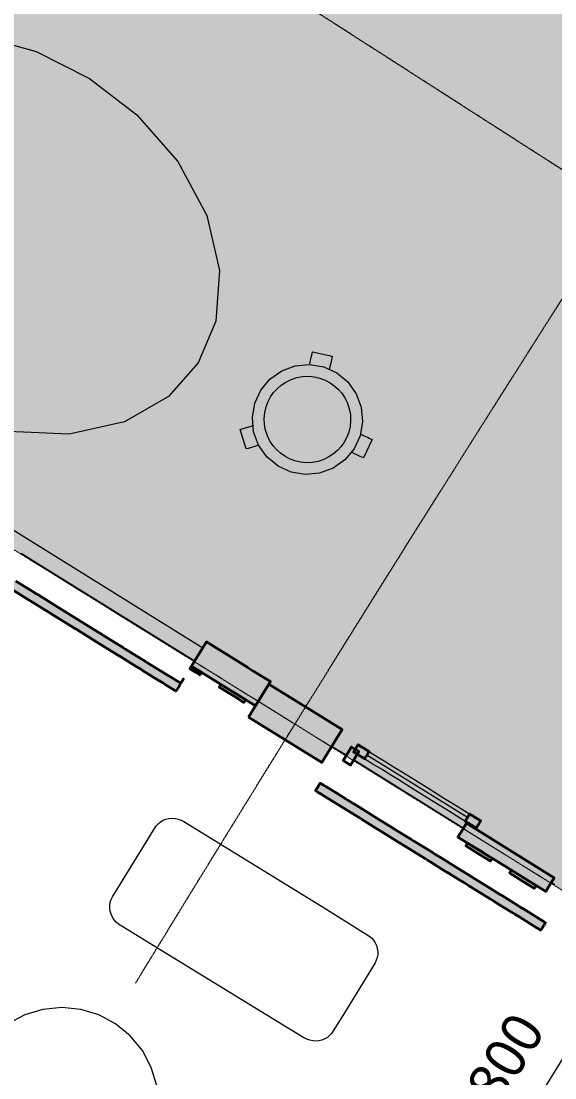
# Model space of a CAD drawing. Header units: millimetres. Extents: x -100577 to 287200, y -212120 to 238461.
# Drawn here: x 44630 to 47109, y 3505 to 8410 of the extents above; entities that cross this region are included whole.
import ezdxf

# ---------------------------------------------------------------- set-up
doc = ezdxf.new("R2010")
doc.units = ezdxf.units.MM
doc.linetypes.add('DASHDOT', pattern=[3.556, 2.54, -0.508, 0, -0.508])
for name, color, linetype, lineweight in [('01_切断（構造・壁）', 7, 'Continuous', 35), ('03_切断（ガラス）', 5, 'Continuous', 13), ('06_部屋の色', 8, 'Continuous', 0), ('10_見えがかり', 7, 'Continuous', 13), ('11_見えがかり（家具）', 8, 'Continuous', 9), ('40_通り芯', 1, 'DASHDOT', 9), ('41_通り芯の符号', 1, 'Continuous', 13), ('50_寸法', 3, 'Continuous', 9)]:
    doc.layers.add(name, color=color, linetype=linetype, lineweight=lineweight)
doc.styles.add('JP', font='NotoSansCJKjp-Regular.otf')

msp = doc.modelspace()

# ---------------------------------------------------------------- hatches: boundary and pattern name
at = {"layer": '01_切断（構造・壁）'}
for points in [[(36950.8, 10618.8), (36857.6, 10676.6), (36857.6, 10676.6), (36857.6, 10676.6), (36902.4, 10748.9), (36904.9, 10752.9), (36920.7, 10778.3), (36932.8, 10797.9), (36936.1, 10803.1), (36982.9, 10774.1), (37106, 10697.7), (37227.8, 10622.1), (37233.3, 10618.8), (37233.5, 10618.6), (37206.5, 10575.1), (37170.5, 10517.1), (37167.4, 10512), (37167, 10511.4), (37097.6, 10399.4), (37186.5, 10344.4), (37186.5, 10344.4), (37203.2, 10334), (37212, 10328.6), (37212, 10328.6), (37212, 10328.6), (37212, 10328.6), (37294.8, 10277.3), (37305.2, 10270.9), (37314, 10265.4), (37314, 10265.4), (37399.3, 10212.6), (37467, 10170.7), (37492.6, 10154.9), (37492.6, 10154.9), (37501.4, 10149.4), (37518.1, 10139.1), (37518.1, 10139.1), (37543.6, 10123.3), (37594.6, 10091.7), (37594.6, 10091.7), (37611.3, 10081.4), (37620.1, 10075.9), (37620.1, 10075.9), (37671.1, 10044.3), (37713.3, 10018.2), (37722.1, 10012.8), (37722.1, 10012.8), (37722.1, 10012.7), (37722.1, 10012.7), (37815.4, 9955), (37824.2, 9949.6), (37824.2, 9949.6), (37917.4, 9891.9), (37926.2, 9886.4), (38002.7, 9839), (38002.7, 9839), (38011.5, 9833.6), (38026.1, 9824.6), (38053.7, 9807.4), (38104.7, 9775.9), (38104.7, 9775.9), (38121.4, 9765.5), (38121.4, 9765.5), (38121.4, 9765.5), (38130.2, 9760.1), (38130.2, 9760.1), (38210.1, 9710.6), (38223.5, 9702.4), (38232.3, 9696.9), (38232.3, 9696.9), (38232.3, 9696.9), (38232.3, 9696.9), (38308.8, 9649.5), (38308.8, 9649.5), (38317.6, 9644.1), (38334.3, 9633.7), (38334.3, 9633.7), (38334.3, 9633.7), (38334.3, 9633.7), (38410.8, 9586.4), (38410.8, 9586.4), (38427.5, 9576), (38436.3, 9570.6), (38436.3, 9570.6), (38440.8, 9567.8), (38454.8, 9559.2), (38470.9, 9585.3), (38483.1, 9604.9), (38483.1, 9604.9), (38483.1, 9604.9), (38516.3, 9584.3), (38521.3, 9581.2), (38572.3, 9549.6), (38572.3, 9549.6), (38589, 9539.2), (38597.8, 9533.8), (38597.8, 9533.8), (38597.8, 9533.7), (38674.3, 9486.4), (38674.3, 9486.4), (38683.1, 9480.9), (38699.8, 9470.6), (38699.8, 9470.6), (38750.8, 9439), (38750.8, 9439), (38776.3, 9423.2), (38776.3, 9423.2), (38793, 9412.8), (38801.8, 9407.4), (38801.8, 9407.4), (38801.9, 9407.4), (38801.9, 9407.4), (38878.4, 9360), (38878.4, 9360), (38887.2, 9354.5), (38903.9, 9344.2), (38903.9, 9344.2), (38903.9, 9344.2), (38903.9, 9344.2), (38980.4, 9296.8), (38980.4, 9296.8), (38997.1, 9286.4), (39005.9, 9281), (39005.9, 9281), (39005.9, 9281), (39005.9, 9281), (39082.4, 9233.6), (39082.4, 9233.6), (39099.1, 9223.2), (39107.9, 9217.8), (39107.9, 9217.8), (39133.4, 9202), (39133.4, 9202), (39133.4, 9202), (39194.4, 9164.2), (39201.1, 9160), (39209.9, 9154.6), (39209.9, 9154.6), (39260.9, 9123), (39286.4, 9107.2), (39286.4, 9107.2), (39303.1, 9096.8), (39311.9, 9091.4), (39311.9, 9091.4), (39311.9, 9091.4), (39311.9, 9091.4), (39388.4, 9044), (39388.4, 9044), (39405.1, 9033.7), (39413.9, 9028.2), (39413.9, 9028.2), (39413.9, 9028.2), (39413.9, 9028.2), (39490.4, 8980.8), (39490.4, 8980.8), (39507.1, 8970.5), (39515.9, 8965), (39515.9, 8965), (39541.4, 8949.2), (39541.4, 8949.2), (39592.4, 8917.6), (39592.4, 8917.6), (39601.2, 8912.2), (39617.9, 8901.8), (39617.9, 8901.8), (39643.4, 8886), (39643.5, 8886), (39694.4, 8854.4), (39694.4, 8854.4), (39711.2, 8844.1), (39720, 8838.6), (39720, 8838.6), (39720, 8838.6), (39720, 8838.6), (39772.4, 8806.1), (39823.4, 8774.5), (39823.4, 8774.5), (39856.6, 8754), (39856.6, 8754), (39874.4, 8742.9), (39845.9, 8697), (39951.9, 8631.4), (39960.7, 8626), (39960.7, 8626), (39960.7, 8626), (39960.7, 8626), (40053.9, 8568.2), (40062.7, 8562.8), (40062.7, 8562.8), (40062.7, 8562.8), (40062.7, 8562.8), (40156, 8505.1), (40190.3, 8483.8), (40241.3, 8452.2), (40241.3, 8452.2), (40258, 8441.9), (40266.8, 8436.5), (40266.8, 8436.5), (40343.3, 8389.1), (40343.3, 8389.1), (40360, 8378.7), (40368.8, 8373.3), (40368.8, 8373.3), (40445.4, 8325.9), (40445.4, 8325.9), (40462.1, 8315.6), (40470.9, 8310.1), (40470.9, 8310.1), (40470.9, 8310.1), (40470.9, 8310.1), (40552.1, 8259.8), (40564.1, 8252.4), (40572.9, 8247), (40572.9, 8246.9), (40666.1, 8189.2), (40674.9, 8183.8), (40674.9, 8183.8), (40674.9, 8183.8), (40674.9, 8183.8), (40768.1, 8126.1), (40777, 8120.6), (40777, 8120.6), (40870.2, 8062.9), (40879, 8057.5), (40879, 8057.5), (40879, 8057.5), (40879, 8057.5), (40955.5, 8010.1), (40955.5, 8010.1), (40961.3, 8006.5), (40972.2, 7999.7), (40981.1, 7994.2), (40981.1, 7994.2), (41074.2, 7936.6), (41108.5, 7915.3), (41203.5, 7856.5), (41208.5, 7864.6), (41208.5, 7864.6), (41216.5, 7877.5), (41231.3, 7901.5), (41264.6, 7880.9), (41282.3, 7869.9), (41282.3, 7869.9), (41282.3, 7869.9), (41282.3, 7869.9), (41320.6, 7846.2), (41320.6, 7846.2), (41337.3, 7835.9), (41346.1, 7830.4), (41346.1, 7830.4), (41422.6, 7783), (41422.6, 7783), (41431.4, 7777.6), (41448.1, 7767.2), (41448.1, 7767.2), (41448.1, 7767.2), (41448.1, 7767.2), (41541.3, 7709.5), (41550.1, 7704), (41550.1, 7704), (41626.6, 7656.6), (41626.6, 7656.6), (41643.3, 7646.3), (41652.1, 7640.8), (41652.1, 7640.8), (41652.1, 7640.8), (41652.1, 7640.8), (41728.6, 7593.4), (41728.6, 7593.4), (41745.3, 7583.1), (41754.1, 7577.6), (41754.1, 7577.6), (41830.7, 7530.2), (41830.7, 7530.2), (41847.4, 7519.9), (41856.2, 7514.4), (41856.2, 7514.4), (41932.7, 7467), (41932.7, 7467), (41949.4, 7456.7), (41958.2, 7451.2), (41958.2, 7451.2), (41983.7, 7435.4), (41983.7, 7435.4), (42034.7, 7403.8), (42034.7, 7403.8), (42043.5, 7398.4), (42060.2, 7388), (42060.2, 7388), (42153.4, 7330.3), (42162.2, 7324.8), (42162.2, 7324.8), (42238.7, 7277.4), (42238.7, 7277.4), (42255.4, 7267.1), (42264.2, 7261.7), (42264.2, 7261.7), (42289.7, 7245.9), (42289.8, 7245.8), (42346, 7211), (42357.4, 7203.9), (42366.2, 7198.5), (42366.2, 7198.5), (42442.7, 7151.1), (42442.7, 7151.1), (42459.4, 7140.7), (42468.2, 7135.3), (42468.2, 7135.3), (42520.7, 7102.8), (42571.7, 7071.2), (42571.7, 7071.2), (42604.9, 7050.6), (42604.9, 7050.6), (42622.7, 7039.6), (42622.7, 7039.6), (42622.7, 7039.6), (42614.7, 7026.7), (42599.8, 7002.7), (42599.8, 7002.7), (42594.7, 6994.4), (42627.9, 6973.8), (42645.7, 6962.8), (42645.7, 6962.8), (42645.7, 6962.8), (42645.7, 6962.8), (42683.9, 6939.1), (42683.9, 6939.1), (42700.6, 6928.8), (42709.4, 6923.3), (42709.4, 6923.3), (42786, 6876), (42786, 6876), (42802.7, 6865.6), (42811.5, 6860.2), (42811.5, 6860.2), (42837, 6844.4), (42888, 6812.8), (42888, 6812.8), (42904.7, 6802.5), (42904.7, 6802.5), (42904.7, 6802.5), (42913.5, 6797), (42913.5, 6797), (42913.5, 6797), (42913.5, 6797), (43006.7, 6739.3), (43015.5, 6733.9), (43015.5, 6733.9), (43015.5, 6733.8), (43015.5, 6733.8), (43108.8, 6676.1), (43117.6, 6670.7), (43117.6, 6670.7), (43117.6, 6670.7), (43117.6, 6670.7), (43194.1, 6623.3), (43194.1, 6623.3), (43210.8, 6613), (43219.6, 6607.5), (43219.6, 6607.5), (43296.1, 6560.1), (43296.1, 6560.1), (43312.8, 6549.8), (43321.6, 6544.3), (43321.6, 6544.3), (43321.6, 6544.3), (43321.6, 6544.3), (43398.1, 6497), (43398.1, 6497), (43412.9, 6487.9), (43414.8, 6486.6), (43423.7, 6481.1), (43423.7, 6481.1), (43500.2, 6433.8), (43500.2, 6433.8), (43509.2, 6428.2), (43516.9, 6423.5), (43525.7, 6418), (43525.7, 6418), (43602.2, 6370.6), (43602.2, 6370.6), (43602.7, 6370.3), (43618.9, 6360.3), (43627.7, 6354.8), (43627.7, 6354.8), (43627.7, 6354.8), (43627.7, 6354.8), (43716.3, 6300), (43720.9, 6297.1), (43728, 6292.7), (43755.2, 6275.9), (43806.3, 6244.3), (43806.3, 6244.3), (43823, 6233.9), (43823, 6233.9), (43823, 6233.9), (43831.8, 6228.5), (43831.8, 6228.5), (43952.2, 6153.9), (43979.6, 6198.1), (43979.6, 6198.1), (43979.6, 6198.1), (44012.8, 6177.6), (44030.6, 6166.5), (44030.6, 6166.5), (44030.6, 6166.5), (44030.6, 6166.5), (44068.9, 6142.8), (44068.9, 6142.8), (44081.5, 6135), (44085.6, 6132.5), (44094.4, 6127.1), (44094.4, 6127.1), (44094.4, 6127), (44094.4, 6127), (44170.9, 6079.7), (44170.9, 6079.7), (44187.6, 6069.3), (44196.4, 6063.9), (44196.4, 6063.9), (44221.8, 6048.1), (44272.9, 6016.5), (44272.9, 6016.5), (44289.6, 6006.1), (44298.4, 6000.7), (44298.4, 6000.7), (44391.6, 5942.9), (44400.4, 5937.5), (44400.4, 5937.5), (44482.3, 5886.8), (44493.6, 5879.7), (44502.4, 5874.3), (44502.4, 5874.3), (44527.9, 5858.5), (44578.9, 5826.9), (44578.9, 5826.9), (44595.6, 5816.5), (44604.4, 5811.1), (44604.4, 5811.1), (44604.5, 5811.1), (44604.5, 5811.1), (44680.9, 5763.7), (44680.9, 5763.7), (44697.6, 5753.3), (44706.4, 5747.9), (44706.4, 5747.9), (44706.5, 5747.9), (44706.5, 5747.9), (44799.7, 5690.1), (44808.5, 5684.7), (44808.5, 5684.7), (44901.7, 5626.9), (44910.5, 5621.5), (44910.5, 5621.5), (44987, 5574.1), (44987, 5574.1), (45003.7, 5563.7), (45012.5, 5558.3), (45012.5, 5558.3), (45105.7, 5500.6), (45114.5, 5495.1), (45114.5, 5495.1), (45114.5, 5495.1), (45114.5, 5495.1), (45207.7, 5437.4), (45216.5, 5431.9), (45216.5, 5431.9), (45216.5, 5431.9), (45216.5, 5431.9), (45268.9, 5399.4), (45319.9, 5367.8), (45319.9, 5367.8), (45319.9, 5367.8), (45370.9, 5336.2), (45383.8, 5356.9), (45370.9, 5336.2), (45370.9, 5336.2), (45363.1, 5323.6), (45348.5, 5300), (45347.1, 5300.8), (45296, 5332.4), (45296, 5332.4), (45287.2, 5337.9), (45270.5, 5348.2), (45270.5, 5348.2), (45270.5, 5348.2), (45270.5, 5348.2), (45194, 5395.6), (45194, 5395.6), (45185.2, 5401.1), (45168.5, 5411.4), (45168.5, 5411.4), (45092, 5458.8), (45092, 5458.8), (45083.2, 5464.3), (45066.5, 5474.6), (45066.5, 5474.6), (44981.2, 5527.5), (44964.5, 5537.8), (44964.5, 5537.8), (44964.5, 5537.8), (44964.5, 5537.8), (44888, 5585.2), (44888, 5585.2), (44879.2, 5590.7), (44862.5, 5601), (44862.5, 5601), (44777.2, 5653.9), (44760.5, 5664.2), (44760.5, 5664.2), (44675.2, 5717.1), (44658.5, 5727.4), (44658.5, 5727.4), (44573.2, 5780.3), (44505.5, 5822.2), (44471.2, 5843.4), (44454.5, 5853.8), (44454.5, 5853.8), (44454.5, 5853.8), (44454.5, 5853.8), (44377.9, 5901.2), (44377.9, 5901.2), (44369.1, 5906.6), (44352.4, 5917), (44352.4, 5917), (44267.1, 5969.8), (44199.5, 6011.8), (44165.1, 6033), (44148.4, 6043.4), (44148.4, 6043.4), (44148.4, 6043.4), (44148.4, 6043.4), (44063.1, 6096.2), (44061.3, 6097.3), (44059.2, 6098.7), (43991.1, 6140.8), (43963.6, 6096.3), (43945.8, 6107.3), (43912.6, 6127.9), (43912.6, 6127.9), (43912.6, 6127.9), (43912.6, 6127.9), (43911.2, 6128.8), (43911.2, 6128.8), (43902.3, 6134.2), (43885.6, 6144.5), (43885.6, 6144.5), (43860.1, 6160.3), (43809.1, 6191.9), (43809.1, 6191.9), (43800.3, 6197.4), (43783.6, 6207.7), (43783.6, 6207.7), (43700.2, 6259.4), (43698.3, 6260.5), (43682.6, 6270.2), (43681.6, 6270.9), (43681.6, 6270.9), (43681.6, 6270.9), (43681.6, 6270.9), (43596.3, 6323.7), (43579.5, 6334.1), (43579.5, 6334.1), (43503, 6381.4), (43503, 6381.4), (43500.2, 6383.2), (43494.2, 6386.9), (43477.5, 6397.2), (43477.5, 6397.2), (43477.5, 6397.2), (43477.5, 6397.2), (43392.2, 6450), (43375.5, 6460.4), (43375.5, 6460.4), (43375.5, 6460.4), (43375.5, 6460.4), (43290.2, 6513.2), (43273.5, 6523.5), (43273.5, 6523.5), (43273.5, 6523.5), (43273.5, 6523.5), (43196.9, 6570.9), (43196.9, 6570.9), (43188.1, 6576.4), (43171.4, 6586.7), (43171.4, 6586.7), (43171.4, 6586.7), (43171.4, 6586.7), (43086.1, 6639.5), (43069.4, 6649.9), (43069.4, 6649.9), (42984.1, 6702.7), (42941.9, 6728.8), (42890.9, 6760.4), (42890.9, 6760.4), (42882.1, 6765.9), (42865.4, 6776.2), (42865.4, 6776.2), (42865.3, 6776.2), (42865.3, 6776.2), (42788.8, 6823.6), (42788.8, 6823.6), (42780, 6829), (42763.3, 6839.4), (42763.3, 6839.4), (42763.3, 6839.4), (42763.3, 6839.4), (42686.8, 6886.8), (42686.8, 6886.8), (42678, 6892.2), (42674, 6894.7), (42623, 6926.2), (42623, 6926.2), (42605.3, 6937.2), (42572, 6957.8), (42572, 6957.8), (42572, 6957.8), (42585.4, 6979.4), (42594.7, 6994.4), (42594.7, 6994.4), (42599.8, 7002.7), (42538.6, 7040.6), (42521.9, 7051), (42521.9, 7051), (42521.9, 7051), (42521.9, 7051), (42445.4, 7098.4), (42445.4, 7098.4), (42436.6, 7103.8), (42419.9, 7114.2), (42419.9, 7114.2), (42419.9, 7114.2), (42343.4, 7161.6), (42343.4, 7161.6), (42334.6, 7167), (42317.9, 7177.4), (42317.9, 7177.4), (42292.4, 7193.2), (42292.3, 7193.2), (42232.6, 7230.2), (42215.8, 7240.6), (42215.8, 7240.6), (42130.5, 7293.4), (42113.8, 7303.8), (42037.3, 7351.2), (42037.3, 7351.2), (42020.6, 7361.5), (42011.8, 7367), (42011.8, 7367), (41960.8, 7398.6), (41935.3, 7414.4), (41935.3, 7414.4), (41926.5, 7419.8), (41909.8, 7430.2), (41909.8, 7430.2), (41909.8, 7430.2), (41909.8, 7430.2), (41833.3, 7477.6), (41833.3, 7477.6), (41824.5, 7483), (41807.8, 7493.4), (41807.8, 7493.4), (41731.3, 7540.7), (41731.3, 7540.7), (41722.5, 7546.2), (41705.8, 7556.5), (41705.8, 7556.5), (41654.8, 7588.1), (41629.3, 7603.9), (41629.3, 7603.9), (41620.5, 7609.4), (41603.8, 7619.7), (41603.8, 7619.7), (41603.8, 7619.8), (41603.8, 7619.8), (41527.3, 7667.1), (41527.3, 7667.1), (41518.5, 7672.6), (41501.8, 7682.9), (41501.8, 7682.9), (41501.8, 7682.9), (41501.8, 7682.9), (41425.3, 7730.3), (41425.3, 7730.3), (41420.5, 7733.3), (41408.6, 7740.7), (41399.8, 7746.1), (41399.8, 7746.1), (41399.8, 7746.1), (41399.8, 7746.1), (41314.5, 7799), (41310.5, 7801.4), (41242.5, 7843.6), (41237.5, 7835.5), (41237.5, 7835.5), (41229.5, 7822.5), (41214.5, 7798.3), (41196.7, 7809.3), (41187.3, 7815.1), (41163.4, 7829.9), (41163.4, 7829.9), (41162, 7830.8), (41162, 7830.8), (41153.2, 7836.2), (41136.5, 7846.6), (41136.5, 7846.6), (41051.2, 7899.4), (41034.5, 7909.7), (41034.5, 7909.7), (40958, 7957.1), (40958, 7957.1), (40949.2, 7962.6), (40932.5, 7972.9), (40932.5, 7972.9), (40932.5, 7972.9), (40932.5, 7972.9), (40856, 8020.3), (40856, 8020.3), (40847.2, 8025.7), (40830.4, 8036.1), (40830.4, 8036.1), (40753.9, 8083.4), (40753.9, 8083.4), (40745.1, 8088.9), (40728.4, 8099.2), (40728.4, 8099.2), (40651.9, 8146.6), (40651.9, 8146.6), (40643.1, 8152.1), (40626.4, 8162.4), (40626.4, 8162.4), (40549.9, 8209.8), (40549.9, 8209.8), (40541.1, 8215.2), (40524.4, 8225.6), (40524.4, 8225.6), (40498.9, 8241.4), (40447.8, 8272.9), (40447.8, 8272.9), (40439, 8278.4), (40439, 8278.4), (40439, 8278.4), (40422.3, 8288.7), (40422.3, 8288.7), (40422.3, 8288.7), (40422.3, 8288.7), (40337, 8341.6), (40320.3, 8351.9), (40320.3, 8351.9), (40235, 8404.7), (40218.3, 8415.1), (40218.3, 8415.1), (40133, 8467.9), (40116.2, 8478.2), (40116.3, 8478.2), (40030.9, 8531.1), (40014.2, 8541.4), (40014.2, 8541.4), (39937.7, 8588.8), (39937.7, 8588.8), (39928.9, 8594.2), (39912.2, 8604.6), (39912.2, 8604.6), (39873.9, 8628.3), (39873.9, 8628.3), (39856.2, 8639.3), (39822.9, 8659.8), (39830.9, 8672.8), (39845.9, 8697), (39845.9, 8697), (39851.2, 8705.5), (39798.7, 8737.9), (39798.7, 8737.9), (39782, 8748.3), (39773.2, 8753.7), (39773.2, 8753.7), (39773.2, 8753.7), (39773.2, 8753.7), (39696.7, 8801.1), (39696.7, 8801.1), (39687.9, 8806.6), (39671.2, 8816.9), (39671.2, 8816.9), (39645.8, 8832.7), (39594.7, 8864.3), (39594.7, 8864.3), (39578, 8874.7), (39569.2, 8880.1), (39569.2, 8880.1), (39518.2, 8911.7), (39518.2, 8911.7), (39492.7, 8927.5), (39492.7, 8927.5), (39483.9, 8933), (39467.2, 8943.3), (39467.2, 8943.3), (39467.2, 8943.3), (39467.2, 8943.3), (39390.7, 8990.7), (39390.7, 8990.7), (39381.9, 8996.2), (39365.2, 9006.5), (39365.2, 9006.5), (39365.2, 9006.5), (39365.2, 9006.5), (39288.7, 9053.9), (39288.7, 9053.9), (39279.9, 9059.4), (39263.2, 9069.7), (39263.2, 9069.7), (39263.2, 9069.7), (39263.2, 9069.7), (39186.7, 9117.1), (39186.7, 9117.1), (39177.9, 9122.6), (39161.2, 9132.9), (39161.2, 9132.9), (39135.7, 9148.7), (39135.7, 9148.7), (39135.6, 9148.7), (39077.8, 9184.5), (39075.9, 9185.8), (39059.2, 9196.1), (39059.2, 9196.1), (39008.2, 9227.7), (39008.2, 9227.7), (38982.7, 9243.5), (38982.7, 9243.5), (38973.9, 9249), (38957.1, 9259.3), (38957.1, 9259.3), (38931.7, 9275.1), (38880.6, 9306.7), (38880.6, 9306.7), (38863.9, 9317), (38863.7, 9317.2), (38804.1, 9354.1), (38804.1, 9354.1), (38778.6, 9369.9), (38778.6, 9369.9), (38769.8, 9375.3), (38753.1, 9385.7), (38753.1, 9385.7), (38727.6, 9401.5), (38727.6, 9401.5), (38676.6, 9433.1), (38676.6, 9433.1), (38659.9, 9443.4), (38651.1, 9448.9), (38651.1, 9448.9), (38600.1, 9480.5), (38574.6, 9496.3), (38574.6, 9496.3), (38565.8, 9501.7), (38563, 9503.5), (38561.9, 9504.2), (38493.8, 9546.3), (38465.4, 9500.3), (38465.4, 9500.3), (38465.4, 9500.3), (38447.6, 9511.3), (38414.4, 9531.9), (38414.4, 9531.9), (38387.4, 9548.6), (38387.4, 9548.6), (38294.2, 9606.3), (38285.4, 9611.7), (38285.4, 9611.7), (38200.1, 9664.6), (38183.4, 9674.9), (38183.4, 9674.9), (38106.8, 9722.3), (38106.8, 9722.3), (38098, 9727.7), (38081.3, 9738.1), (38081.3, 9738.1), (38055.8, 9753.9), (38004.8, 9785.4), (38004.8, 9785.4), (37988.1, 9795.8), (37979.3, 9801.2), (37979.3, 9801.2), (37979.3, 9801.2), (37979.3, 9801.2), (37902.8, 9848.6), (37902.8, 9848.6), (37894, 9854.1), (37877.3, 9864.4), (37877.3, 9864.4), (37877.3, 9864.4), (37877.3, 9864.4), (37800.8, 9911.8), (37800.8, 9911.8), (37792, 9917.2), (37775.3, 9927.6), (37775.3, 9927.6), (37698.7, 9975), (37698.7, 9975), (37689.9, 9980.4), (37673.2, 9990.7), (37673.2, 9990.7), (37673.2, 9990.8), (37673.2, 9990.8), (37596.7, 10038.1), (37596.7, 10038.1), (37587.9, 10043.6), (37571.2, 10053.9), (37571.2, 10053.9), (37545.7, 10069.7), (37494.7, 10101.3), (37494.7, 10101.3), (37478, 10111.6), (37478, 10111.6), (37478, 10111.6), (37469.2, 10117.1), (37469.2, 10117.1), (37375.9, 10174.8), (37367.1, 10180.3), (37367.1, 10180.3), (37281.8, 10233.1), (37265.1, 10243.4), (37265.1, 10243.4), (37179.8, 10296.2), (37175.8, 10298.7), (37124.8, 10330.3), (37124.8, 10330.3), (37107, 10341.3), (37076, 10360.5), (37073.8, 10361.9), (37082, 10375), (37088.4, 10385.4), (37097.2, 10399.6), (37097.2, 10399.6), (37154.6, 10492.4), (37027.6, 10571.2)], [(45420.6, 5416.3), (45420.6, 5416.3), (45447.5, 5459.7), (45490.2, 5528.5), (45490.2, 5528.5), (45490.2, 5528.5), (45645.4, 5432.2), (45682.7, 5409.1), (45706.4, 5394.4), (45787.6, 5344), (45763.1, 5304.4), (45718, 5231.8), (45613, 5296.9), (45420.6, 5416.3)], [(45441.6, 5385.6), (45412.7, 5403.6), (45417.6, 5411.4), (45420.6, 5416.3), (45449.5, 5398.4), (45467.4, 5387.3), (45462.5, 5379.4), (45459.4, 5374.6)], [(45623.7, 5272.7), (45550.1, 5318.3), (45555, 5326.3), (45558, 5331.1), (45631.6, 5285.4), (45672.7, 5259.9), (45667.6, 5251.7), (45664.8, 5247.2)], [(45685.9, 5179.3), (45732.6, 5254.5), (45780.8, 5332.2), (46120.7, 5121.2), (46093.2, 5076.9), (46025.8, 4968.3)], [(46178.2, 5014.7), (46176.6, 5015.7), (46173.9, 5017.4), (46174.6, 5018.4), (46175.7, 5020.2), (46176.3, 5021.2), (46177.5, 5023), (46178.1, 5024.1), (46179.2, 5025.9), (46179.9, 5026.9), (46181, 5028.7), (46181.6, 5029.7), (46182.7, 5031.5), (46183.4, 5032.6), (46184.5, 5034.4), (46185.1, 5035.4), (46186.2, 5037.2), (46186.9, 5038.2), (46188, 5040), (46188.6, 5041.1), (46189.8, 5042.9), (46190.4, 5043.9), (46191.5, 5045.7), (46192.2, 5046.7), (46193.3, 5048.5), (46193.9, 5049.6), (46195, 5051.4), (46196.6, 5050.4), (46199.3, 5048.7), (46200.8, 5047.7), (46203.5, 5046.1), (46205.1, 5045.1), (46207.8, 5043.4), (46209.3, 5042.5), (46212, 5040.8), (46213.6, 5039.8), (46216.3, 5038.2), (46217.8, 5037.2), (46220.5, 5035.5), (46222.1, 5034.6), (46224.8, 5032.9), (46226.3, 5031.9), (46229, 5030.3), (46230.6, 5029.3), (46233.3, 5027.6), (46234.8, 5026.7), (46237.5, 5025), (46239.1, 5024), (46241.8, 5022.4), (46243.3, 5021.4), (46246, 5019.7), (46245.4, 5018.7), (46244.3, 5016.9), (46243.6, 5015.8), (46242.5, 5014.1), (46241.8, 5013), (46240.7, 5011.2), (46240.1, 5010.2), (46239, 5008.4), (46238.3, 5007.3), (46237.2, 5005.6), (46236.6, 5004.5), (46235.5, 5002.7), (46234.8, 5001.7), (46233.7, 4999.9), (46233.1, 4998.8), (46231.9, 4997.1), (46231.3, 4996), (46230.2, 4994.2), (46229.5, 4993.2), (46228.4, 4991.4), (46227.8, 4990.4), (46226.7, 4988.6), (46226, 4987.5), (46224.9, 4985.7), (46223.4, 4986.7), (46220.7, 4988.4), (46219.1, 4989.3), (46216.4, 4991), (46214.9, 4992), (46212.2, 4993.6), (46210.6, 4994.6), (46207.9, 4996.3), (46206.4, 4997.2), (46203.7, 4998.9), (46202.1, 4999.9), (46199.4, 5001.6), (46197.9, 5002.5), (46195.2, 5004.2), (46193.6, 5005.2), (46190.9, 5006.8), (46189.4, 5007.8), (46186.7, 5009.5), (46185.1, 5010.4), (46182.4, 5012.1), (46180.9, 5013.1)], [(46095.5, 4826.1), (46135, 4801.7), (46137.6, 4800.1), (46146.9, 4794.3), (46146.9, 4794.3), (46172.4, 4778.5), (46172.7, 4778.3), (46239.6, 4736.9), (46299.5, 4699.8), (46341.6, 4673.7), (46376.4, 4652.1), (46376.8, 4651.9), (46427.4, 4620.5), (46427.4, 4620.5), (46443.6, 4610.5), (46452.9, 4604.7), (46452.9, 4604.7), (46503.5, 4573.4), (46543.3, 4548.7), (46545.6, 4547.3), (46554.9, 4541.6), (46554.9, 4541.6), (46580.4, 4525.8), (46580.8, 4525.5), (46647.7, 4484.1), (46707.6, 4447), (46749.7, 4420.9), (46784.3, 4399.5), (46851.7, 4357.7), (46861, 4352), (46861, 4352), (46937.5, 4304.6), (46937.5, 4304.6), (46953.7, 4294.6), (46963, 4288.8), (46963, 4288.8), (46988.1, 4273.2), (47039.5, 4241.4), (47039.5, 4241.4), (47055.7, 4231.4), (47065, 4225.6), (47060.7, 4218.7), (47056.9, 4212.6), (47042.9, 4189.9), (47026.6, 4199.9), (46991.8, 4221.5), (46940.8, 4253), (46940.8, 4253), (46924.6, 4263.1), (46915.3, 4268.8), (46915.3, 4268.8), (46864.3, 4300.4), (46822.6, 4326.2), (46813.3, 4332), (46813.3, 4332), (46813.3, 4332), (46813.3, 4332), (46736.8, 4379.4), (46736.8, 4379.4), (46720.6, 4389.4), (46711.3, 4395.2), (46711.3, 4395.2), (46685.8, 4411), (46660.3, 4426.7), (46660.3, 4426.7), (46634.8, 4442.5), (46634.8, 4442.5), (46618.5, 4452.6), (46609.2, 4458.3), (46609.2, 4458.3), (46583.7, 4474.1), (46532.7, 4505.7), (46532.7, 4505.7), (46516.5, 4515.7), (46516.5, 4515.7), (46516.5, 4515.7), (46507.2, 4521.5), (46507.2, 4521.5), (46414.5, 4578.9), (46379.7, 4600.5), (46354.2, 4616.2), (46312.4, 4642.1), (46277.6, 4663.6), (46210.4, 4705.2), (46201, 4711), (46201, 4711), (46108.4, 4768.4), (46073.6, 4790), (46022.6, 4821.5), (46022.6, 4821.5), (46006.4, 4831.6), (45997.1, 4837.3), (46011.2, 4860.2), (46019.3, 4873.3), (46035.6, 4863.3), (46044.9, 4857.5), (46044.9, 4857.5)], [(46696.5, 4693.1), (46694.9, 4694), (46692.2, 4695.7), (46692.9, 4696.7), (46694, 4698.5), (46694.6, 4699.6), (46695.7, 4701.4), (46696.4, 4702.4), (46697.5, 4704.2), (46698.1, 4705.2), (46699.3, 4707), (46699.9, 4708.1), (46701, 4709.9), (46701.7, 4710.9), (46702.8, 4712.7), (46703.4, 4713.7), (46704.5, 4715.5), (46705.2, 4716.6), (46706.3, 4718.4), (46706.9, 4719.4), (46708, 4721.2), (46708.7, 4722.2), (46709.8, 4724), (46710.5, 4725.1), (46711.6, 4726.8), (46712.2, 4727.9), (46713.3, 4729.7), (46714.9, 4728.7), (46717.6, 4727), (46719.1, 4726.1), (46721.8, 4724.4), (46723.4, 4723.4), (46726.1, 4721.8), (46727.6, 4720.8), (46730.3, 4719.1), (46731.9, 4718.2), (46734.6, 4716.5), (46736.1, 4715.5), (46738.8, 4713.9), (46740.4, 4712.9), (46743.1, 4711.2), (46744.6, 4710.3), (46747.3, 4708.6), (46748.9, 4707.6), (46751.6, 4706), (46753.1, 4705), (46755.8, 4703.3), (46757.4, 4702.3), (46760.1, 4700.7), (46761.6, 4699.7), (46764.3, 4698), (46763.7, 4697), (46762.5, 4695.2), (46761.9, 4694.2), (46760.8, 4692.4), (46760.1, 4691.3), (46759, 4689.5), (46758.4, 4688.5), (46757.3, 4686.7), (46756.6, 4685.7), (46755.5, 4683.9), (46754.9, 4682.8), (46753.8, 4681), (46753.1, 4680), (46752, 4678.2), (46751.3, 4677.2), (46750.2, 4675.4), (46749.6, 4674.3), (46748.5, 4672.6), (46747.8, 4671.5), (46746.7, 4669.7), (46746.1, 4668.7), (46745, 4666.9), (46744.3, 4665.8), (46743.2, 4664.1), (46741.6, 4665), (46739, 4666.7), (46737.4, 4667.7), (46734.7, 4669.3), (46733.1, 4670.3), (46730.5, 4672), (46728.9, 4672.9), (46726.2, 4674.6), (46724.6, 4675.6), (46722, 4677.2), (46720.4, 4678.2), (46717.7, 4679.9), (46716.2, 4680.8), (46713.5, 4682.5), (46711.9, 4683.5), (46709.2, 4685.1), (46707.7, 4686.1), (46705, 4687.8), (46703.4, 4688.8), (46700.7, 4690.4), (46699.2, 4691.4)], [(47066.4, 4369.3), (46854.8, 4500.7), (46658.5, 4622.4), (46679.1, 4655.5), (46698.1, 4686.2), (46909.7, 4554.8), (47105.9, 4433.1), (47105.9, 4433.1), (47105.9, 4433.1), (47085.4, 4400), (47066.4, 4369.3), (47066.4, 4369.3)], [(46754.7, 4545.1), (46695.2, 4582), (46699.3, 4588.6), (46703.1, 4594.8), (46762.7, 4557.8), (46817.8, 4523.6), (46813.7, 4517), (46809.9, 4510.8)], [(46958.7, 4418.5), (46899.1, 4455.5), (46903.2, 4462.1), (46907.1, 4468.2), (46966.6, 4431.3), (47021.8, 4397), (47017.7, 4390.4), (47013.8, 4384.3)]]:
    msp.add_hatch(color=7, dxfattribs=at).paths.add_polyline_path(points)
at = {"layer": '06_部屋の色', "true_color": 0xe6efc2}
msp.add_hatch(color=8, dxfattribs=at).paths.add_polyline_path([(40279.9, 15646.1), (40533.1, 16027.7), (40787.2, 16408.8), (41042.1, 16789.2), (41297.9, 17169.1), (41554.5, 17548.4), (41812, 17927.1), (41940.6, 18115.2), (42070.4, 18305.2), (42329.6, 18682.8), (42589.6, 19059.7), (42850.5, 19436.1), (43112.2, 19811.9), (43374.8, 20187.1), (43638.2, 20561.7), (46534.4, 18520.2), (52138.6, 14569.8), (51971.9, 14332.9), (51916.5, 14253.8), (51888.7, 14214.3), (51861, 14174.8), (51805.5, 14095.7), (51639.6, 13858.4), (51639.5, 13858.3), (51473.9, 13620.6), (51418.8, 13541.4), (51391.2, 13501.7), (51363.7, 13462.1), (51308.6, 13382.7), (51143.7, 13144.7), (51143.6, 13144.6), (50979, 12906.2), (50924.3, 12826.7), (50896.9, 12786.9), (50869.5, 12747.1), (50814.8, 12667.5), (50651, 12428.7), (50651, 12428.7), (50527.7, 12248.5), (50487.4, 12189.5), (50433, 12109.7), (50405.8, 12069.9), (50378.6, 12029.9), (50324.3, 11950.1), (50161.5, 11710.6), (50161.5, 11710.5), (49999, 11470.6), (49945, 11390.6), (49918, 11350.6), (49891, 11310.6), (49836.9, 11230.5), (49675.3, 10990.2), (49675.2, 10990.2), (49513.9, 10749.6), (49460.2, 10669.3), (49433.4, 10629.2), (49406.6, 10589), (49352.9, 10508.7), (49192.3, 10267.7), (49032, 10026.3), (48978.7, 9945.8), (48952, 9905.6), (48952, 9905.5), (48952, 9905.5), (48952, 9905.5), (48925.4, 9865.3), (48872.1, 9784.7), (48712.6, 9543), (48553.4, 9300.9), (48500.4, 9220.1), (48473.9, 9179.8), (48447.5, 9139.4), (48394.5, 9058.6), (48236.1, 8816.1), (48078, 8573.3), (48025.4, 8492.3), (47999.1, 8451.9), (47972.9, 8411.3), (47920.3, 8330.3), (47763, 8087.2), (47605.9, 7843.6), (47553.7, 7762.4), (47527.6, 7721.8), (47501.5, 7681.2), (47449.3, 7599.9), (47413.4, 7543.9), (47410.7, 7539.7), (47293.1, 7356), (47137.1, 7111.8), (47085.3, 7030.4), (47059.3, 6989.7), (47033.5, 6948.9), (46981.6, 6867.4), (46826.5, 6622.8), (46671.7, 6377.9), (46620.2, 6296.2), (46594.4, 6255.4), (46568.7, 6214.5), (46517.2, 6132.8), (46363.3, 5887.6), (46363.2, 5887.5), (46209.5, 5641.9), (46158.4, 5560), (46132.8, 5519), (46107.3, 5478), (46056.2, 5396.1), (45903.2, 5150.1), (37066.8, 10634.4), (37065, 10635.3), (37065, 10635.3), (37066.8, 10634.4), (37333, 11062.1), (37419.1, 11199.7), (37601.4, 11490.8), (37702.2, 11651.2), (37873, 11922.5), (37976.3, 12085.9), (38151.3, 12362.2), (38248, 12514.5), (38453.1, 12836.3), (38519.3, 12940), (38653, 13148.5), (38655.7, 13152.7), (38791, 13363.8), (38857.6, 13467.1), (39064.4, 13787.9), (39162.5, 13939.3), (39340.5, 14213.8), (39445.9, 14375.8), (39621.1, 14644.3), (39724.7, 14802.8), (39913.2, 15089.9), (40002.4, 15225.7), (40277.1, 15641.9), (40279.8, 15646.1)])
at = {"layer": '06_部屋の色', "true_color": 0xe9dfcf}
for points in [[(40279.5, 15646.2), (50173.1, 9096.9), (49408.1, 7922.7), (49437.4, 7903.6), (48672.6, 6729.5), (48643.1, 6748.4), (38654.7, 13152.3)], [(37108.9, 10701.9), (38654.7, 13152.3), (48643.1, 6748.4), (47895.3, 5563.1), (47924.9, 5544.4), (47177.3, 4359.3), (37198.2, 10553), (37240.5, 10620.1)], [(47177.3, 4359.3), (45902.9, 5150.3), (47409.8, 7539.1), (48643.1, 6748.4), (47895.3, 5563.1), (47924.9, 5544.4)]]:
    msp.add_hatch(color=8, dxfattribs=at).paths.add_polyline_path(points)

# ---------------------------------------------------------------- linework, layer by layer
at = {"layer": '01_切断（構造・壁）'}
for points in [[(44604.5, 5811.1), (44680.9, 5763.7), (44680.9, 5763.7), (44697.6, 5753.3), (44706.4, 5747.9), (44706.4, 5747.9), (44706.5, 5747.9), (44706.5, 5747.9), (44799.7, 5690.1), (44808.5, 5684.7), (44808.5, 5684.7), (44901.7, 5626.9), (44910.5, 5621.5), (44910.5, 5621.5), (44987, 5574.1), (44987, 5574.1), (45003.7, 5563.7), (45012.5, 5558.3), (45012.5, 5558.3), (45105.7, 5500.6), (45114.5, 5495.1), (45114.5, 5495.1), (45114.5, 5495.1), (45114.5, 5495.1), (45207.7, 5437.4), (45216.5, 5431.9), (45216.5, 5431.9), (45216.5, 5431.9), (45216.5, 5431.9), (45268.9, 5399.4), (45319.9, 5367.8), (45319.9, 5367.8), (45319.9, 5367.8), (45370.9, 5336.2), (45383.8, 5356.9), (45370.9, 5336.2), (45370.9, 5336.2), (45363.1, 5323.6), (45348.5, 5300), (45347.1, 5300.8), (45296, 5332.4), (45296, 5332.4), (45287.2, 5337.9), (45270.5, 5348.2), (45270.5, 5348.2), (45270.5, 5348.2), (45270.5, 5348.2), (45194, 5395.6), (45194, 5395.6), (45185.2, 5401.1), (45168.5, 5411.4), (45168.5, 5411.4), (45092, 5458.8), (45092, 5458.8), (45083.2, 5464.3), (45066.5, 5474.6), (45066.5, 5474.6), (44981.2, 5527.5), (44964.5, 5537.8), (44964.5, 5537.8), (44964.5, 5537.8), (44964.5, 5537.8), (44888, 5585.2), (44888, 5585.2), (44879.2, 5590.7), (44862.5, 5601), (44862.5, 5601), (44777.2, 5653.9), (44760.5, 5664.2), (44760.5, 5664.2), (44675.2, 5717.1), (44658.5, 5727.4), (44658.5, 5727.4), (44573.2, 5780.3)], [(45420.6, 5416.3), (45420.6, 5416.3), (45447.5, 5459.7), (45490.2, 5528.5), (45490.2, 5528.5), (45490.2, 5528.5), (45645.4, 5432.2), (45682.7, 5409.1), (45706.4, 5394.4), (45787.6, 5344), (45763.1, 5304.4), (45718, 5231.8), (45613, 5296.9), (45420.6, 5416.3), (45420.6, 5416.3)], [(45441.6, 5385.6), (45412.7, 5403.6), (45417.6, 5411.4), (45420.6, 5416.3), (45449.5, 5398.4), (45467.4, 5387.3), (45462.5, 5379.4), (45459.4, 5374.6), (45441.6, 5385.6)], [(45623.7, 5272.7), (45550.1, 5318.3), (45555, 5326.3), (45558, 5331.1), (45631.6, 5285.4), (45672.7, 5259.9), (45667.6, 5251.7), (45664.8, 5247.2), (45623.7, 5272.7)], [(45685.9, 5179.3), (45732.6, 5254.5), (45780.8, 5332.2), (46120.7, 5121.2), (46093.2, 5076.9), (46025.8, 4968.3), (45685.9, 5179.3)], [(46180.1, 4989.4), (46159.6, 4956.3), (46159.6, 4956.3), (46159.6, 4956.3), (46141.8, 4967.3), (46125.6, 4977.4), (46125.6, 4977.4), (46125.6, 4977.4), (46144.3, 5007.6), (46164.8, 5040.7), (46182.6, 5029.6), (46198.8, 5019.6), (46198.8, 5019.6), (46198.8, 5019.6), (46184.5, 4996.5), (46180.1, 4989.4)], [(46178.2, 5014.7), (46176.6, 5015.7), (46173.9, 5017.4), (46174.6, 5018.4), (46175.7, 5020.2), (46176.3, 5021.2), (46177.5, 5023), (46178.1, 5024.1), (46179.2, 5025.9), (46179.9, 5026.9), (46181, 5028.7), (46181.6, 5029.7), (46182.7, 5031.5), (46183.4, 5032.6), (46184.5, 5034.4), (46185.1, 5035.4), (46186.2, 5037.2), (46186.9, 5038.2), (46188, 5040), (46188.6, 5041.1), (46189.8, 5042.9), (46190.4, 5043.9), (46191.5, 5045.7), (46192.2, 5046.7), (46193.3, 5048.5), (46193.9, 5049.6), (46195, 5051.4), (46196.6, 5050.4), (46199.3, 5048.7), (46200.8, 5047.7), (46203.5, 5046.1), (46205.1, 5045.1), (46207.8, 5043.4), (46209.3, 5042.5), (46212, 5040.8), (46213.6, 5039.8), (46216.3, 5038.2), (46217.8, 5037.2), (46220.5, 5035.5), (46222.1, 5034.6), (46224.8, 5032.9), (46226.3, 5031.9), (46229, 5030.3), (46230.6, 5029.3), (46233.3, 5027.6), (46234.8, 5026.7), (46237.5, 5025), (46239.1, 5024), (46241.8, 5022.4), (46243.3, 5021.4), (46246, 5019.7), (46245.4, 5018.7), (46244.3, 5016.9), (46243.6, 5015.8), (46242.5, 5014.1), (46241.8, 5013), (46240.7, 5011.2), (46240.1, 5010.2), (46239, 5008.4), (46238.3, 5007.3), (46237.2, 5005.6), (46236.6, 5004.5), (46235.5, 5002.7), (46234.8, 5001.7), (46233.7, 4999.9), (46233.1, 4998.8), (46231.9, 4997.1), (46231.3, 4996), (46230.2, 4994.2), (46229.5, 4993.2), (46228.4, 4991.4), (46227.8, 4990.4), (46226.7, 4988.6), (46226, 4987.5), (46224.9, 4985.7), (46223.4, 4986.7), (46220.7, 4988.4), (46219.1, 4989.3), (46216.4, 4991), (46214.9, 4992), (46212.2, 4993.6), (46210.6, 4994.6), (46207.9, 4996.3), (46206.4, 4997.2), (46203.7, 4998.9), (46202.1, 4999.9), (46199.4, 5001.6), (46197.9, 5002.5), (46195.2, 5004.2), (46193.6, 5005.2), (46190.9, 5006.8), (46189.4, 5007.8), (46186.7, 5009.5), (46185.1, 5010.4), (46182.4, 5012.1), (46180.9, 5013.1), (46178.2, 5014.7)], [(46095.5, 4826.1), (46135, 4801.7), (46137.6, 4800.1), (46146.9, 4794.3), (46146.9, 4794.3), (46172.4, 4778.5), (46172.7, 4778.3), (46239.6, 4736.9), (46299.5, 4699.8), (46341.6, 4673.7), (46376.4, 4652.1), (46376.8, 4651.9), (46427.4, 4620.5), (46427.4, 4620.5), (46443.6, 4610.5), (46452.9, 4604.7), (46452.9, 4604.7), (46503.5, 4573.4), (46543.3, 4548.7), (46545.6, 4547.3), (46554.9, 4541.6), (46554.9, 4541.6), (46580.4, 4525.8), (46580.8, 4525.5), (46647.7, 4484.1), (46707.6, 4447), (46749.7, 4420.9), (46784.3, 4399.5), (46851.7, 4357.7), (46861, 4352), (46861, 4352), (46937.5, 4304.6), (46937.5, 4304.6), (46953.7, 4294.6), (46963, 4288.8), (46963, 4288.8), (46988.1, 4273.2), (47039.5, 4241.4), (47039.5, 4241.4), (47055.7, 4231.4), (47065, 4225.6), (47060.7, 4218.7), (47056.9, 4212.6), (47042.9, 4189.9), (47026.6, 4199.9), (46991.8, 4221.5), (46940.8, 4253), (46940.8, 4253), (46924.6, 4263.1), (46915.3, 4268.8), (46915.3, 4268.8), (46864.3, 4300.4), (46822.6, 4326.2), (46813.3, 4332), (46813.3, 4332), (46813.3, 4332), (46813.3, 4332), (46736.8, 4379.4), (46736.8, 4379.4), (46720.6, 4389.4), (46711.3, 4395.2), (46711.3, 4395.2), (46685.8, 4411), (46660.3, 4426.7), (46660.3, 4426.7), (46634.8, 4442.5), (46634.8, 4442.5), (46618.5, 4452.6), (46609.2, 4458.3), (46609.2, 4458.3), (46583.7, 4474.1), (46532.7, 4505.7), (46532.7, 4505.7), (46516.5, 4515.7), (46516.5, 4515.7), (46516.5, 4515.7), (46507.2, 4521.5), (46507.2, 4521.5), (46414.5, 4578.9), (46379.7, 4600.5), (46354.2, 4616.2), (46312.4, 4642.1), (46277.6, 4663.6), (46210.4, 4705.2), (46201, 4711), (46201, 4711), (46108.4, 4768.4), (46073.6, 4790), (46022.6, 4821.5), (46022.6, 4821.5), (46006.4, 4831.6), (45997.1, 4837.3), (46011.2, 4860.2), (46019.3, 4873.3), (46035.6, 4863.3), (46044.9, 4857.5), (46044.9, 4857.5), (46095.5, 4826.1)], [(46696.5, 4693.1), (46694.9, 4694), (46692.2, 4695.7), (46692.9, 4696.7), (46694, 4698.5), (46694.6, 4699.6), (46695.7, 4701.4), (46696.4, 4702.4), (46697.5, 4704.2), (46698.1, 4705.2), (46699.3, 4707), (46699.9, 4708.1), (46701, 4709.9), (46701.7, 4710.9), (46702.8, 4712.7), (46703.4, 4713.7), (46704.5, 4715.5), (46705.2, 4716.6), (46706.3, 4718.4), (46706.9, 4719.4), (46708, 4721.2), (46708.7, 4722.2), (46709.8, 4724), (46710.5, 4725.1), (46711.6, 4726.8), (46712.2, 4727.9), (46713.3, 4729.7), (46714.9, 4728.7), (46717.6, 4727), (46719.1, 4726.1), (46721.8, 4724.4), (46723.4, 4723.4), (46726.1, 4721.8), (46727.6, 4720.8), (46730.3, 4719.1), (46731.9, 4718.2), (46734.6, 4716.5), (46736.1, 4715.5), (46738.8, 4713.9), (46740.4, 4712.9), (46743.1, 4711.2), (46744.6, 4710.3), (46747.3, 4708.6), (46748.9, 4707.6), (46751.6, 4706), (46753.1, 4705), (46755.8, 4703.3), (46757.4, 4702.3), (46760.1, 4700.7), (46761.6, 4699.7), (46764.3, 4698), (46763.7, 4697), (46762.5, 4695.2), (46761.9, 4694.2), (46760.8, 4692.4), (46760.1, 4691.3), (46759, 4689.5), (46758.4, 4688.5), (46757.3, 4686.7), (46756.6, 4685.7), (46755.5, 4683.9), (46754.9, 4682.8), (46753.8, 4681), (46753.1, 4680), (46752, 4678.2), (46751.3, 4677.2), (46750.2, 4675.4), (46749.6, 4674.3), (46748.5, 4672.6), (46747.8, 4671.5), (46746.7, 4669.7), (46746.1, 4668.7), (46745, 4666.9), (46744.3, 4665.8), (46743.2, 4664.1), (46741.6, 4665), (46739, 4666.7), (46737.4, 4667.7), (46734.7, 4669.3), (46733.1, 4670.3), (46730.5, 4672), (46728.9, 4672.9), (46726.2, 4674.6), (46724.6, 4675.6), (46722, 4677.2), (46720.4, 4678.2), (46717.7, 4679.9), (46716.2, 4680.8), (46713.5, 4682.5), (46711.9, 4683.5), (46709.2, 4685.1), (46707.7, 4686.1), (46705, 4687.8), (46703.4, 4688.8), (46700.7, 4690.4), (46699.2, 4691.4), (46696.5, 4693.1)], [(47066.4, 4369.3), (46854.8, 4500.7), (46658.5, 4622.4), (46679.1, 4655.5), (46698.1, 4686.2), (46909.7, 4554.8), (47105.9, 4433.1), (47105.9, 4433.1), (47105.9, 4433.1), (47085.4, 4400), (47066.4, 4369.3), (47066.4, 4369.3), (47066.4, 4369.3)], [(46754.7, 4545.1), (46695.2, 4582), (46699.3, 4588.6), (46703.1, 4594.8), (46762.7, 4557.8), (46817.8, 4523.6), (46813.7, 4517), (46809.9, 4510.8), (46754.7, 4545.1)], [(46958.7, 4418.5), (46899.1, 4455.5), (46903.2, 4462.1), (46907.1, 4468.2), (46966.6, 4431.3), (47021.8, 4397), (47017.7, 4390.4), (47013.8, 4384.3), (46958.7, 4418.5)]]:
    msp.add_lwpolyline(points, dxfattribs=at)
at = {"layer": '03_切断（ガラス）'}
for points in [[(44082.6, 6364.1), (45472.9, 5500.6)], [(46702.8, 4712.7), (46235.5, 5002.7)]]:
    msp.add_lwpolyline(points, dxfattribs=at)
at = {"layer": '10_見えがかり'}
for points in [[(44630.4, 5940.1), (45433.8, 5441.4)], [(46074.9, 5043.6), (46139.4, 5003.5)], [(46247.7, 5018.7), (46285, 4995.5), (46323.9, 4971.4), (46362.8, 4947.2), (46401.8, 4923), (46440.7, 4898.9), (46518.6, 4850.5), (46596.5, 4802.2), (46635.4, 4778), (46674.4, 4753.8), (46711.6, 4730.7)], [(46176.8, 4980.3), (46683.2, 4666)], [(46690.5, 4696.7), (46653.3, 4719.9), (46614.3, 4744), (46536.5, 4792.4), (46458.6, 4840.7), (46419.6, 4864.9), (46380.7, 4889.1), (46341.7, 4913.2), (46302.8, 4937.4), (46263.9, 4961.6), (46226.6, 4984.7)], [(45043.9, 4319.7), (45048.1, 4332.9), (45054.1, 4345.4), (45202.1, 4586.5), (45257, 4674.2), (45266.2, 4684.5), (45276.8, 4693.6), (45289.1, 4700.4), (45302.3, 4705.4), (45316.1, 4708.8), (45330.3, 4710.3), (45344.8, 4709.1), (45359, 4706), (45372.8, 4701.2), (45386, 4694.7), (46024.6, 4301.4), (46245.3, 4164.4), (46256.4, 4154.9), (46266.3, 4144.1), (46273.9, 4131.8), (46279.8, 4118.7), (46284, 4105.1), (46286.4, 4091.2), (46285.9, 4077.2), (46283.6, 4063.6), (46279.4, 4050.4), (46273.4, 4038), (46126.4, 3798.4), (46071.7, 3711.3), (46062.6, 3701), (46052.1, 3692), (46039.9, 3685.2), (46026.8, 3680.2), (46013, 3676.8), (45998.7, 3675.3), (45984.3, 3676.6), (45970.1, 3679.6), (45956.3, 3684.4), (45943.1, 3690.8), (45303.4, 4082.3), (45082.3, 4218.7), (45071.1, 4228.1), (45061.2, 4238.9), (45053.6, 4251.2), (45047.6, 4264.3), (45043.4, 4277.9), (45041.1, 4291.9), (45041.6, 4306), (45043.9, 4319.7)], [(47094.4, 4410.8), (47108, 4402.3)]]:
    msp.add_lwpolyline(points, dxfattribs=at)
at = {"layer": '11_見えがかり（家具）'}
for points in [[(44421.3, 8346.9), (44699.8, 8269.3), (44947.1, 8144.1), (45167.1, 7975.4), (45357.6, 7757.8), (45491.7, 7507.9), (45551.3, 7251.9), (45534, 7017.3), (45452.7, 6823.9), (45313.5, 6666.8), (45109.5, 6549.7), (44852.9, 6492.6), (44569.6, 6505.3)], [(45970, 6818.7), (45971.7, 6826.4), (45973.6, 6834.6), (45975.5, 6842.7), (45977.3, 6850.9), (45979.2, 6859), (45982.9, 6875.3)], [(45982.9, 6875.3), (46075.1, 6854.2), (46071.4, 6837.9), (46069.5, 6829.8), (46067.7, 6821.6), (46065.8, 6813.5), (46064, 6805.4), (46062.1, 6797.2), (46061.7, 6795.6)], [(45969.3, 6816.8), (46035.2, 6805.5), (46096, 6777.6), (46147.4, 6734.9), (46186.1, 6680.3), (46209.3, 6617.6), (46215.5, 6551), (46204.2, 6485.1), (46176.3, 6424.4), (46133.6, 6372.9), (46079, 6334.3), (46016.3, 6311.1), (45949.7, 6304.9), (45883.8, 6316.1), (45823.1, 6344.1), (45771.6, 6386.8), (45732.9, 6441.3), (45709.7, 6504), (45703.6, 6570.6), (45714.8, 6636.5), (45742.7, 6697.3), (45785.4, 6748.7), (45840, 6787.4), (45902.7, 6810.6), (45969.3, 6816.8)], [(45788.6, 6665.9), (45802.5, 6685.7), (45818.7, 6703.7), (45837.7, 6720.2), (45859.5, 6734.7), (45883.6, 6746.5), (45909.6, 6755.1), (45936.8, 6760.1), (45964.4, 6761.4), (45991.7, 6758.8), (46017.8, 6752.8), (46042.3, 6743.6), (46064.6, 6731.7), (46084.4, 6717.8), (46102.4, 6701.7), (46118.9, 6682.6), (46133.4, 6660.8), (46145.2, 6636.7), (46153.8, 6610.7), (46158.8, 6583.5), (46160.1, 6555.9), (46157.5, 6528.7), (46151.5, 6502.5), (46142.2, 6478), (46130.4, 6455.7), (46116.5, 6435.9), (46100.3, 6418), (46081.3, 6401.4), (46059.5, 6386.9), (46035.4, 6375.1), (46009.4, 6366.5), (45982.2, 6361.5), (45954.6, 6360.3), (45927.4, 6362.8), (45901.2, 6368.9), (45876.7, 6378.1), (45854.4, 6389.9), (45834.6, 6403.8), (45816.6, 6420), (45800.1, 6439.1), (45785.6, 6460.8), (45773.8, 6485), (45765.2, 6510.9), (45760.2, 6538.1), (45759, 6565.7), (45761.5, 6593), (45767.6, 6619.1), (45776.8, 6643.6), (45788.6, 6665.9)], [(45671.6, 6521.6), (45687.6, 6526.6), (45695.5, 6529), (45703.5, 6531.5), (45705.1, 6532)], [(45731, 6440.9), (45723.4, 6438.6), (45715.4, 6436.1), (45699.4, 6431.2), (45683.5, 6426.3), (45675.5, 6423.9), (45647.7, 6514.3), (45655.6, 6516.7), (45671.6, 6521.6)], [(46207.6, 6493), (46208.1, 6492.8), (46215.6, 6489.2), (46223.1, 6485.5), (46230.6, 6481.9), (46238.1, 6478.2), (46245.6, 6474.6), (46253.1, 6470.9), (46260.6, 6467.3), (46219.4, 6382.2), (46211.8, 6385.8), (46204.3, 6389.5), (46189.3, 6396.8), (46181.8, 6400.4), (46166.8, 6407.7), (46165.6, 6408.3)]]:
    msp.add_lwpolyline(points, dxfattribs=at)
at = {"layer": '40_通り芯'}
for points in [[(51455.6, 4955.4), (35124.2, 15426.6)], [(49979.5, 2615.6), (33496, 12845.6)], [(45160.8, 3944.1), (45408.7, 4348.9), (45657.5, 4753.2), (45907.4, 5156.8), (46158.2, 5559.8), (46410, 5962.2), (46662.9, 6363.9), (46916.7, 6765.1), (47171.4, 7165.6), (47427.2, 7565.5), (47684, 7964.7), (47941.7, 8363.4), (48200.4, 8761.4), (48460.1, 9158.7), (48720.8, 9555.4), (48982.4, 9951.5), (49245, 10346.9), (49508.6, 10741.7), (49773.2, 11135.8), (50038.7, 11529.3)]]:
    msp.add_lwpolyline(points, dxfattribs=at)
at = {"layer": '41_通り芯の符号'}
msp.add_lwpolyline([(45259.7, 3468.8), (45234.1, 3553.2), (45192.6, 3631), (45136.6, 3699.2), (45068.4, 3755.2), (44990.6, 3796.8), (44906.2, 3822.4), (44818.4, 3831), (44730.6, 3822.4), (44646.2, 3796.8), (44568.4, 3755.2), (44500.2, 3699.2), (44444.2, 3631), (44402.6, 3553.2), (44377, 3468.8)], dxfattribs=at)
at = {"layer": '50_寸法'}
msp.add_lwpolyline([(46549, 2618.5), (46683.1, 2839), (46817.6, 3059.3), (46952.3, 3279.4), (47087.4, 3499.3), (47222.7, 3719), (47358.4, 3938.6), (47494.3, 4157.9)], dxfattribs=at)

# ---------------------------------------------------------------- texts
at = {"layer": '50_寸法', "insert": (46934.6, 3441.7), "char_height": 187.87, "attachment_point": 8, "rotation": 58.446, "style": 'JP'}
msp.add_mtext('1,800', dxfattribs=at)

doc.saveas('drawing.dxf')
